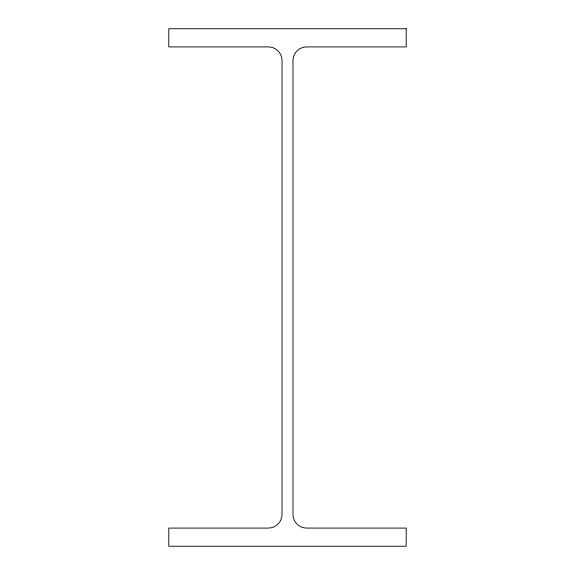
<?xml version="1.0" encoding="UTF-8"?>
<svg xmlns="http://www.w3.org/2000/svg" width="575" height="575" viewBox="0 0 575 575"><rect width="100%" height="100%" fill="white"/><g stroke="black" fill="none" stroke-linecap="round" stroke-linejoin="round"><path stroke-width="0.86" d="M406.209 28.75L168.791 28.75L168.791 46.913L268.331 46.913A13.692 13.692 0 0 1 282.023 60.605L282.023 514.395A13.692 13.692 0 0 1 268.331 528.087L168.791 528.087L168.791 546.25L406.209 546.25L406.209 528.087L306.669 528.087A13.692 13.692 0 0 1 292.977 514.395L292.977 60.605A13.692 13.692 0 0 1 306.669 46.913L406.209 46.913L406.209 28.75"/></g></svg>
